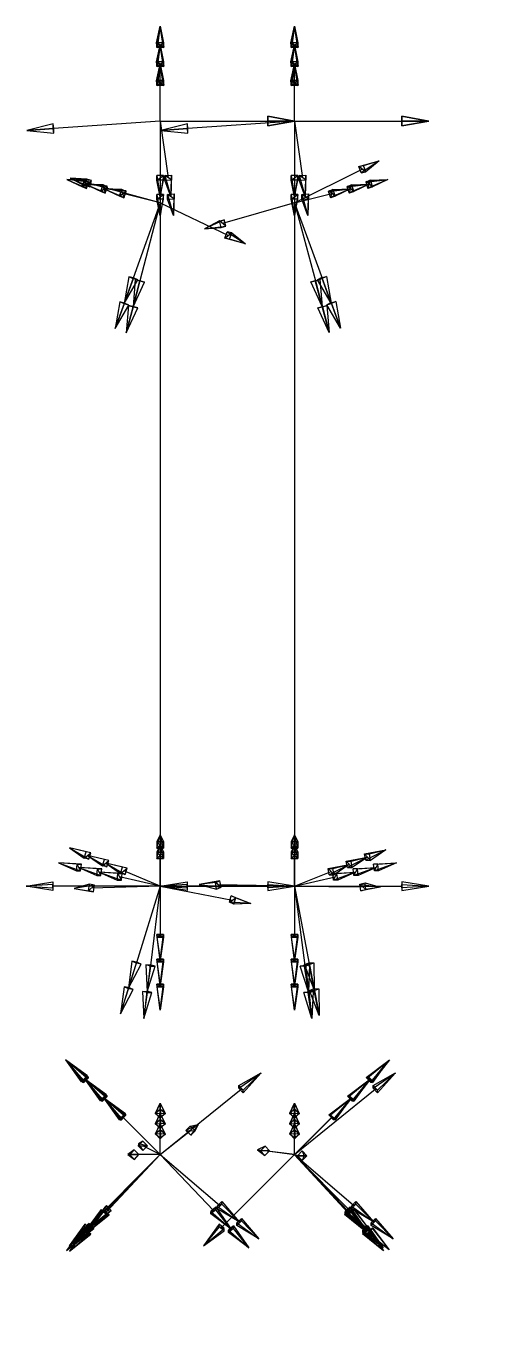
# Model space of a CAD drawing. Header units: millimetres. Extents: x -1660 to 13, y -87 to 87.
# Drawn here: x -1660 to -1625.9, y -10.1 to 87.1 of the extents above; entities outside this region: 1.
import ezdxf

# ---------------------------------------------------------------- set-up
doc = ezdxf.new("R2010")
doc.units = ezdxf.units.MM
for name, color, linetype in [('AutoDetect_19_15', 1, 'Continuous'), ('AutoDetect_20_14', 1, 'Continuous'), ('AutoDetect_21_16', 1, 'Continuous'), ('AutoDetect_22_17', 1, 'Continuous'), ('AutoDetect_23_18', 1, 'Continuous'), ('AutoDetect_24_19', 1, 'Continuous'), ('Rippe_ID_GUID_F739E2EA_6F00_4f99_AA98_B779BD7A45A1', 1, 'Continuous')]:
    doc.layers.add(name, color=color, linetype=linetype)
doc.styles.get("Standard").update_dxf_attribs({"font": 'arial.ttf'})

# ---------------------------------------------------------------- blocks, each defined once
blk = doc.blocks.new('Kontrollpunkt')
at = {"color": 0}
for q in [(0, 6), (8, 0), (0, 0, 4)]:
    blk.add_line((0, 0), q, dxfattribs=at)
for points in [[(0.25, 8, -0.25), (-0.25, 8, -0.25), (-0.25, 8, 0.25), (0, 10, 0), (-0.25, 8, -0.25), (0.25, 8, 0.25), (0, 10, 0), (0.25, 8, -0.25), (0.25, 8, 0.25), (-0.25, 8, 0.25)], [(0.25, 6, -0.25), (-0.25, 6, -0.25), (-0.25, 6, 0.25), (0, 8, 0), (-0.25, 6, -0.25), (0.25, 6, 0.25), (0, 8, 0), (0.25, 6, -0.25), (0.25, 6, 0.25), (-0.25, 6, 0.25)], [(0.25, 0.25, 4), (-0.25, 0.25, 4), (-0.25, -0.25, 4), (0, 0, 6), (-0.25, 0.25, 4), (0.25, -0.25, 4), (0, 0, 6), (0.25, 0.25, 4), (0.25, -0.25, 4), (-0.25, -0.25, 4)], [(0.25, 0.25, 6), (-0.25, 0.25, 6), (-0.25, -0.25, 6), (0, 0, 8), (-0.25, 0.25, 6), (0.25, -0.25, 6), (0, 0, 8), (0.25, 0.25, 6), (0.25, -0.25, 6), (-0.25, -0.25, 6)], [(0.25, 0.25, 8), (-0.25, 0.25, 8), (-0.25, -0.25, 8), (0, 0, 10), (-0.25, 0.25, 8), (0.25, -0.25, 8), (0, 0, 10), (0.25, 0.25, 8), (0.25, -0.25, 8), (-0.25, -0.25, 8)], [(8, 0.25, -0.25), (8, 0.25, 0.25), (8, -0.25, 0.25), (10, 0, 0), (8, 0.25, 0.25), (8, -0.25, -0.25), (10, 0, 0), (8, 0.25, -0.25), (8, -0.25, -0.25), (8, -0.25, 0.25)]]:
    blk.add_polyline3d(points, dxfattribs=at)

msp = doc.modelspace()

# ---------------------------------------------------------------- linework, layer by layer
at = {"layer": 'AutoDetect_19_15', "color": 1}
msp.add_line((-1650, 3, -328), (-1650, 3, -420), dxfattribs=at)
at = {"layer": 'AutoDetect_20_14', "color": 1}
msp.add_line((-1640, 3, -328), (-1640, 3, -420), dxfattribs=at)
at = {"layer": 'AutoDetect_21_16', "color": 1}
msp.add_line((-1640, 79.9, -308), (-1640, 23, -308), dxfattribs=at)
at = {"layer": 'AutoDetect_22_17', "color": 1}
msp.add_line((-1650, 79.9, -308), (-1650, 23, -308), dxfattribs=at)
at = {"layer": 'AutoDetect_23_18', "color": 1}
msp.add_line((-1640, 79.9, -440), (-1640, 23, -440), dxfattribs=at)
at = {"layer": 'AutoDetect_24_19', "color": 1}
msp.add_line((-1650, 79.9, -440), (-1650, 23, -440), dxfattribs=at)

# ---------------------------------------------------------------- block references
at = {"layer": 'AutoDetect_19_15', "color": 1, "extrusion": (-0.696364, 0.696364, 0.173648)}
for p, rotation in [((1164.605, -616.587, 1078.158), 279.8510761165839), ((1164.605, -565.377, 1087.188), 273.3030353310031)]:
    msp.add_blockref('Kontrollpunkt', p, dxfattribs=dict(at, rotation=rotation))
at = {"layer": 'AutoDetect_19_15', "color": 1, "extrusion": (-0.706436, 0.706436, -0.043543), "rotation": 249.0877120540619}
msp.add_blockref('Kontrollpunkt', (1164.605, -276.793, 1182.021), dxfattribs=at)
at = {"layer": 'AutoDetect_20_14', "color": 1, "extrusion": (0.696364, 0.696364, 0.173648), "rotation": 77.24859307823723}
for p in [(1161.776, -161.406, -1203.851), (1161.776, -212.616, -1212.88)]:
    msp.add_blockref('Kontrollpunkt', p, dxfattribs=at)
at = {"layer": 'AutoDetect_20_14', "color": 1, "extrusion": (0.706432, 0.706432, -0.043661), "rotation": 93.25665553673976}
msp.add_blockref('Kontrollpunkt', (1161.776, -378.227, -1142.109), dxfattribs=at)
at = {"layer": 'AutoDetect_21_16', "color": 1, "extrusion": (0.696364, 0.173648, -0.696364), "rotation": 81.2348063681018}
msp.add_blockref('Kontrollpunkt', (468.51, -1316.701, -914.725), dxfattribs=at)
at = {"layer": 'AutoDetect_21_16', "color": 1, "extrusion": (0.75938, 0.173648, -0.627047), "rotation": 98.54360777797446}
msp.add_blockref('Kontrollpunkt', (388.005, -1239.193, -1048.259), dxfattribs=at)
at = {"layer": 'AutoDetect_22_17', "color": 1, "extrusion": (-0.696364, 0.173648, -0.696364), "rotation": 278.1385729810916}
msp.add_blockref('Kontrollpunkt', (327.521, 906.265, 1376.314), dxfattribs=at)
at = {"layer": 'AutoDetect_22_17', "color": 1, "extrusion": (-0.677688, 0.285444, -0.677688), "rotation": 261.8156260148937}
msp.add_blockref('Kontrollpunkt', (619.292, 810.066, 1333.478), dxfattribs=at)
at = {"layer": 'AutoDetect_23_18', "color": 1, "extrusion": (0.696364, 0.173648, 0.696364), "rotation": 91.41777319695942}
msp.add_blockref('Kontrollpunkt', (468.51, 779.87, -1435.605), dxfattribs=at)
at = {"layer": 'AutoDetect_23_18', "color": 1, "extrusion": (0.680645, 0.271009, 0.680645), "rotation": 74.1089307971313}
msp.add_blockref('Kontrollpunkt', (628.038, 708.933, -1409.508), dxfattribs=at)
at = {"layer": 'AutoDetect_24_19', "color": 1, "extrusion": (-0.696364, 0.173648, 0.696364), "rotation": 269.0403468189521}
msp.add_blockref('Kontrollpunkt', (327.521, -1443.096, 855.433), dxfattribs=at)
at = {"layer": 'AutoDetect_24_19', "color": 1, "extrusion": (-0.757922, 0.173648, 0.628809), "rotation": 279.18911077513}
msp.add_blockref('Kontrollpunkt', (346.066, -1356.687, 977.889), dxfattribs=at)
at = {"layer": 'Rippe_ID_GUID_F739E2EA_6F00_4f99_AA98_B779BD7A45A1', "color": 2, "extrusion": (0, 0.707107, 0.707107)}
for p, rotation in [((1650, -273.58, -160.443), 5.690129303988991), ((1650, -273.58, -160.443), 180), ((1640, -273.58, -160.443), 5.690129303988991), ((1640, -273.58, -160.443), 180)]:
    msp.add_blockref('Kontrollpunkt', p, dxfattribs=dict(at, rotation=rotation))
at = {"layer": 'Rippe_ID_GUID_F739E2EA_6F00_4f99_AA98_B779BD7A45A1', "color": 2, "extrusion": (0, 0.707107, -0.707107), "rotation": 180}
for p in [(1650, -255.336, 368.473), (1650, -255.336, 368.473), (1640, -255.336, 368.473), (1640, -255.336, 368.473)]:
    msp.add_blockref('Kontrollpunkt', p, dxfattribs=at)
at = {"layer": 'Rippe_ID_GUID_F739E2EA_6F00_4f99_AA98_B779BD7A45A1', "color": 2, "extrusion": (0, -0.92388, -0.382683), "rotation": 180}
for p in [(-1650, -293.357, 96.617), (-1640, -293.357, 96.617)]:
    msp.add_blockref('Kontrollpunkt', p, dxfattribs=at)
at = {"layer": 'Rippe_ID_GUID_F739E2EA_6F00_4f99_AA98_B779BD7A45A1', "color": 2, "extrusion": (0, -0.92388, 0.382683)}
for p in [(-1650, -397.705, -189.63), (-1640, -397.705, -189.63)]:
    msp.add_blockref('Kontrollpunkt', p, dxfattribs=at)
at = {"layer": 'Rippe_ID_GUID_F739E2EA_6F00_4f99_AA98_B779BD7A45A1', "color": 2, "extrusion": (2.77556e-17, 0.382683, -0.92388), "rotation": 138.7329097098997}
for p in [(1650, -157.955, 389.177), (1640, -157.955, 389.177)]:
    msp.add_blockref('Kontrollpunkt', p, dxfattribs=at)
at = {"layer": 'Rippe_ID_GUID_F739E2EA_6F00_4f99_AA98_B779BD7A45A1', "color": 2, "extrusion": (-2.77556e-17, 0.382683, 0.92388), "rotation": 47.26579039910017}
for p in [(1650, -128.292, -301.884), (1640, -128.292, -301.884)]:
    msp.add_blockref('Kontrollpunkt', p, dxfattribs=at)

# ---------------------------------------------------------------- texts
at = {"layer": 'Rippe_ID_GUID_F739E2EA_6F00_4f99_AA98_B779BD7A45A1', "color": 5}
msp.add_text('BP2', height=5, dxfattribs=at).set_placement((-240, 0))

doc.saveas('drawing.dxf')
